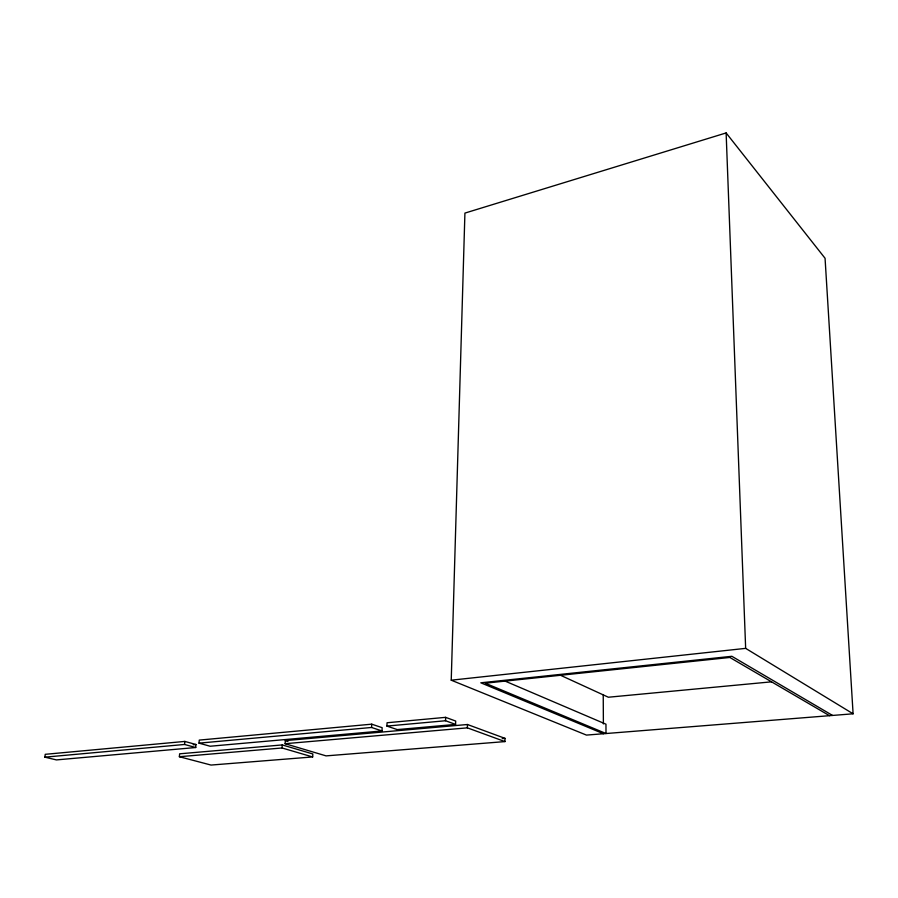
<?xml version="1.0" encoding="UTF-8"?>
<svg xmlns="http://www.w3.org/2000/svg" width="898" height="898" viewBox="0 0 898 898"><rect width="100%" height="100%" fill="white"/><g stroke="black" fill="none" stroke-linecap="round" stroke-linejoin="round"><path stroke-width="1.35" d="M504.957 741.591L505.013 738.358L467.454 724.506L285.317 740.603L285.115 743.701L326.064 755.88L504.957 741.591L467.364 727.851L285.115 743.701M467.364 727.851L467.454 724.506M455.578 724.417L455.679 721.049L445.632 717.345L387.06 722.755L386.915 726.078L397.264 729.603L455.578 724.417L445.531 720.746L386.915 726.078M451.234 680.19L464.917 213.095L726.123 132.938L825.06 258.265L853.1 713.798L586.461 735.092L451.234 680.19L745.654 648.367L853.1 713.798M445.531 720.746L445.632 717.345M381.998 730.961L382.144 727.683L371.738 724.17L199.277 740.098L199.008 743.151L210.121 746.238L381.998 730.961L371.581 727.47L199.008 743.151M371.581 727.47L371.738 724.17M312.661 756.947L312.841 753.972L282.264 744.925L179.645 753.815L179.376 756.722L211.041 765.062L312.661 756.947L282.062 747.978L179.376 756.722M282.062 747.978L282.264 744.925M195.73 747.518L195.989 744.509L184.842 741.422L45.237 754.32L44.9 757.16L56.417 759.91L195.73 747.518L184.573 744.464L44.9 757.16M184.573 744.464L184.842 741.422M771.55 681.829L608.35 697.23L560.52 675.274M193.205 744.756L195.989 744.509M502.218 738.594L505.013 738.358M285.317 740.603L287.966 741.4M603.445 733.733L480.812 682.806L731.87 656.292L832.547 715.437M504.687 680.931L605.959 724.192L606.004 733.52L485.234 683.198L729.85 657.459L829.494 715.684M726.123 132.938L745.654 648.367M603.231 694.558L603.389 723.934"/></g></svg>
